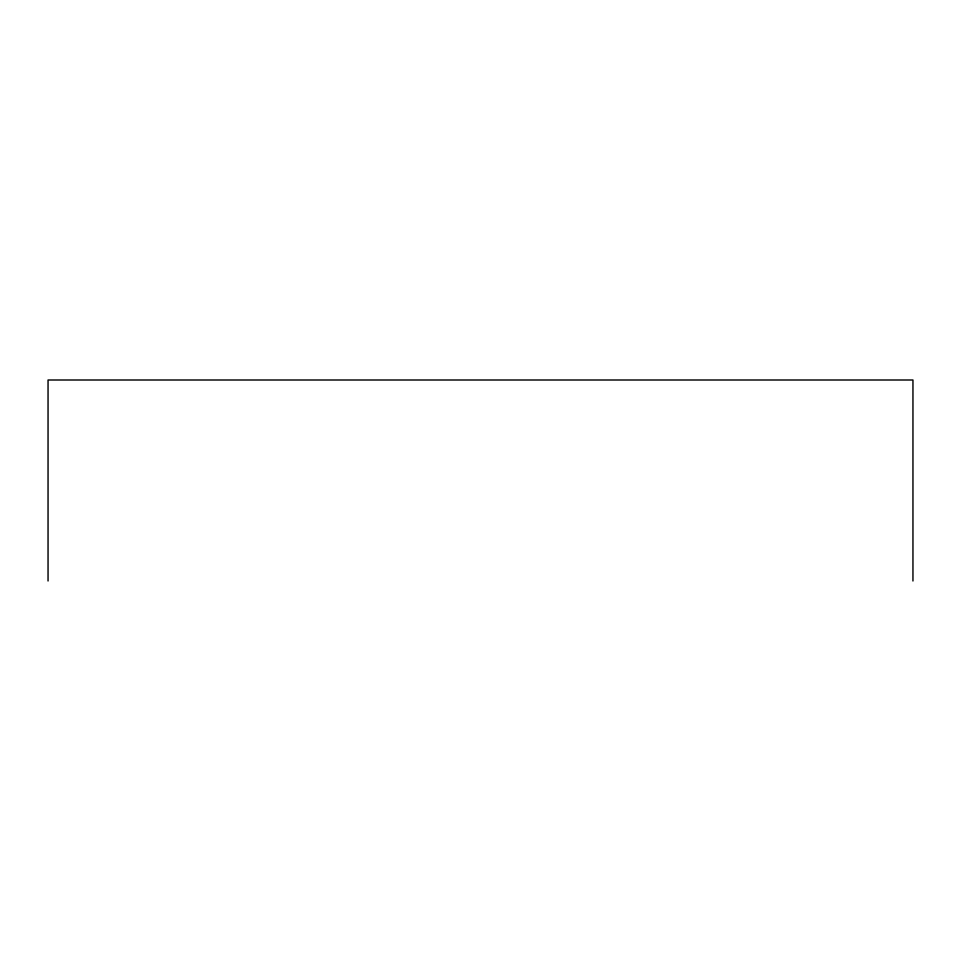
<?xml version="1.0" encoding="UTF-8"?>
<svg xmlns="http://www.w3.org/2000/svg" width="961" height="961" viewBox="0 0 961 961"><rect width="100%" height="100%" fill="white"/><g stroke="black" fill="none" stroke-linecap="round" stroke-linejoin="round"><path stroke-width="1.44" d="M912.95 580.997L912.95 380.003L48.05 380.003L48.05 580.997"/></g></svg>
